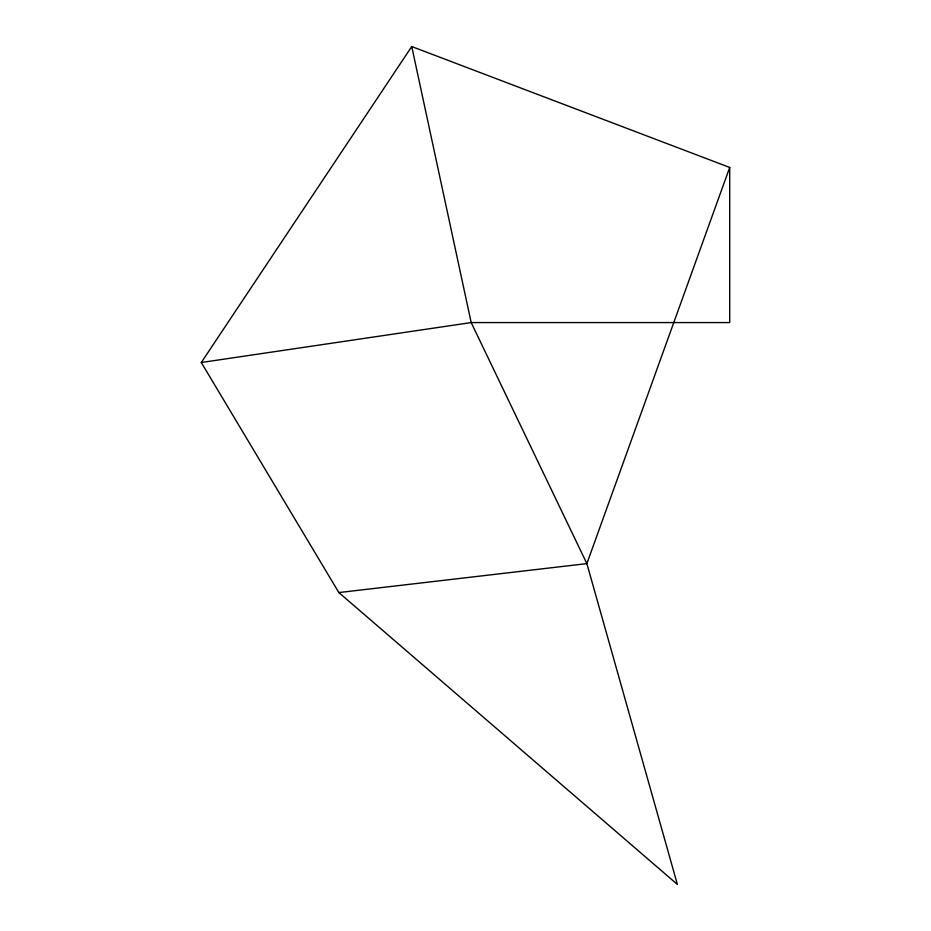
<?xml version="1.0" encoding="UTF-8"?>
<svg xmlns="http://www.w3.org/2000/svg" width="931" height="931" viewBox="0 0 931 931"><rect width="100%" height="100%" fill="white"/><g stroke="black" fill="none" stroke-linecap="round" stroke-linejoin="round"><path stroke-width="1.4" d="M729.706 167.452L586.867 563.616L677.396 884.45L338.861 592.57L201.294 362.508L411.746 46.55L729.706 167.452L729.706 322.568L471.179 322.568L201.294 362.508M338.861 592.57L586.867 563.616L471.179 322.568L411.746 46.55"/></g></svg>
